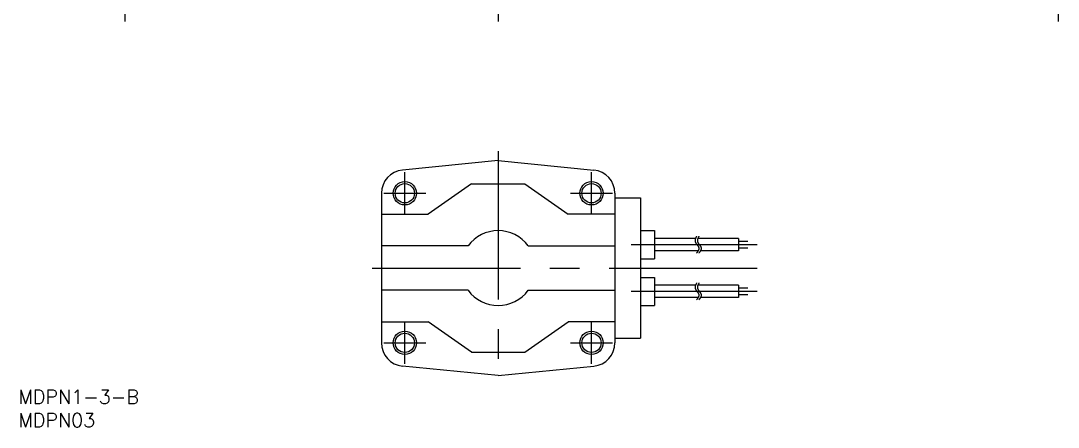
# Model space of a CAD drawing. Extents: x -223 to 23, y -99 to 160.
# Drawn here: x -222.3 to 0, y -99 to -12.1 of the extents above; entities that cross this region are included whole.
import ezdxf

# ---------------------------------------------------------------- set-up
doc = ezdxf.new("R2010")
doc.units = 0
doc.linetypes.add('CENTER', pattern=[50.8, 31.75, -6.35, 6.35, -6.35])
doc.layers.get('0').update_dxf_attribs({"linetype": 'CONTINUOUS'})
doc.layers.add('CENTER', color=1, linetype='CONTINUOUS')
doc.styles.get("Standard").update_dxf_attribs({"font": 'txt.shx', "height": 3, "bigfont": 'bigfont.shx'})

# ---------------------------------------------------------------- blocks, each defined once
blk = doc.blocks.new('*U2')
at = {"color": 7, "linetype": 'CONTINUOUS'}
blk.add_text('MDPN03', height=3, dxfattribs=at).set_placement((-222.8, -99.05))
blk = doc.blocks.new('*U3')
at = {"color": 7, "linetype": 'CONTINUOUS'}
blk.add_text('MDPN1-3-B', height=3, dxfattribs=at).set_placement((-222.8, -94.05))

msp = doc.modelspace()

# ---------------------------------------------------------------- linework, layer by layer
at = {"color": 7, "linetype": 'CONTINUOUS'}
for p, q in [((-120, -42), (-140.49153, -44.0242)), ((-120, -42), (-99.50848, -44.0242)), ((-125.71705, -47), (-135.00001, -53.5)), ((-125.71705, -47), (-114.28295, -47)), ((-114.28295, -47), (-105, -53.5)), ((-145, -49), (-145, -81)), ((-95, -49), (-95, -81)), ((-95, -50), (-89.5, -50)), ((-89.5, -50), (-89.5, -80)), ((-145, -53.5), (-135, -53.5)), ((-95, -53.5), (-105, -53.5)), ((-89.5, -57), (-86.5, -57)), ((-86.5, -57), (-86.5, -63)), ((-77.72684, -58.68504), (-86.49995, -58.68504)), ((-68.5, -58.68504), (-77.22684, -58.68504)), ((-68.5, -58.68504), (-68.5, -61.31504)), ((-68.5, -59.25004), (-66.5, -59.25004)), ((-126.42727, -60.2366), (-145, -60.2366)), ((-113.57273, -60.2366), (-95, -60.2366)), ((-77.17236, -61.31504), (-86.49995, -61.31504)), ((-68.5, -61.31504), (-76.67236, -61.31504)), ((-66.5, -60.75004), (-68.5, -60.75004)), ((-89.5, -63), (-86.5, -63)), ((-89.5, -67), (-86.5, -67)), ((-86.5, -67), (-86.5, -73)), ((-77.72684, -68.68504), (-86.49995, -68.68504)), ((-68.5, -68.68504), (-77.22684, -68.68504)), ((-68.5, -68.68504), (-68.5, -71.31504)), ((-126.42723, -69.7635), (-145, -69.7635)), ((-113.57277, -69.7635), (-95, -69.7635)), ((-68.5, -69.25004), (-66.5, -69.25004)), ((-66.5, -70.75004), (-68.5, -70.75004)), ((-89.5, -73), (-86.5, -73)), ((-77.17236, -71.31504), (-86.49995, -71.31504)), ((-68.5, -71.31504), (-76.67236, -71.31504)), ((-145, -76.5), (-135, -76.5)), ((-125.71706, -83), (-135.00001, -76.5)), ((-114.28295, -83), (-104.99999, -76.5)), ((-95, -76.5), (-105, -76.5)), ((-95, -80), (-89.5, -80)), ((-125.71705, -83), (-114.28295, -83)), ((-120, -88), (-140.49152, -85.9758)), ((-120, -88), (-99.50847, -85.9758))]:
    msp.add_line(p, q, dxfattribs=at)
at = {"color": 3}
for points in [[(-77.5, -58.185, 0), (-77.5102, -58.2057, 0), (-77.5205, -58.2264, 0), (-77.5307, -58.2471, 0), (-77.5409, -58.2678, 0), (-77.5511, -58.2885, 0), (-77.5612, -58.3092, 0), (-77.5713, -58.3298, 0), (-77.5813, -58.3505, 0), (-77.5912, -58.3711, 0), (-77.601, -58.3918, 0), (-77.6108, -58.4124, 0), (-77.6204, -58.433, 0), (-77.6299, -58.4537, 0), (-77.6393, -58.4742, 0), (-77.6486, -58.4948, 0), (-77.6578, -58.5154, 0), (-77.6667, -58.5359, 0), (-77.6756, -58.5565, 0), (-77.6842, -58.577, 0), (-77.6927, -58.5975, 0), (-77.701, -58.6179, 0), (-77.7091, -58.6384, 0), (-77.717, -58.6588, 0), (-77.7247, -58.6792, 0), (-77.7321, -58.6996, 0), (-77.7394, -58.7199, 0), (-77.7464, -58.7403, 0), (-77.7531, -58.7606, 0), (-77.7596, -58.7808, 0), (-77.7657, -58.801, 0), (-77.7717, -58.8212, 0), (-77.7773, -58.8414, 0), (-77.7826, -58.8615, 0), (-77.7876, -58.8816, 0), (-77.7923, -58.9017, 0), (-77.7967, -58.9217, 0), (-77.8008, -58.9417, 0), (-77.8045, -58.9617, 0), (-77.8078, -58.9816, 0), (-77.8108, -59.0014, 0), (-77.8134, -59.0213, 0), (-77.8156, -59.041, 0), (-77.8174, -59.0608, 0), (-77.8189, -59.0805, 0), (-77.8199, -59.1001, 0), (-77.8205, -59.1197, 0), (-77.8206, -59.1393, 0), (-77.8204, -59.1588, 0), (-77.8196, -59.1782, 0), (-77.8185, -59.1976, 0), (-77.8168, -59.217, 0), (-77.8147, -59.2362, 0), (-77.8121, -59.2555, 0), (-77.809, -59.2747, 0), (-77.8054, -59.2938, 0), (-77.8013, -59.3128, 0), (-77.7966, -59.3318, 0), (-77.7915, -59.3508, 0), (-77.7859, -59.3697, 0), (-77.7798, -59.3885, 0), (-77.7732, -59.4073, 0), (-77.7662, -59.426, 0), (-77.7587, -59.4447, 0), (-77.7508, -59.4633, 0), (-77.7425, -59.4819, 0), (-77.7339, -59.5004, 0), (-77.7248, -59.5189, 0), (-77.7154, -59.5374, 0), (-77.7056, -59.5558, 0), (-77.6955, -59.5741, 0), (-77.6851, -59.5924, 0), (-77.6744, -59.6107, 0), (-77.6634, -59.6289, 0), (-77.6521, -59.6471, 0), (-77.6405, -59.6653, 0), (-77.6287, -59.6834, 0), (-77.6166, -59.7015, 0), (-77.6044, -59.7196, 0), (-77.5919, -59.7376, 0), (-77.5792, -59.7557, 0), (-77.5664, -59.7736, 0), (-77.5534, -59.7916, 0), (-77.5402, -59.8095, 0), (-77.5269, -59.8274, 0), (-77.5135, -59.8453, 0), (-77.5, -59.8632, 0), (-77.4864, -59.881, 0), (-77.4727, -59.8989, 0), (-77.4589, -59.9167, 0), (-77.4451, -59.9345, 0), (-77.4313, -59.9522, 0), (-77.4175, -59.97, 0), (-77.4036, -59.9878, 0), (-77.3897, -60.0055, 0), (-77.3759, -60.0232, 0), (-77.3621, -60.041, 0), (-77.3484, -60.0587, 0), (-77.3347, -60.0764, 0), (-77.3211, -60.0941, 0), (-77.3076, -60.1118, 0), (-77.2942, -60.1295, 0), (-77.2809, -60.1473, 0), (-77.2678, -60.165, 0), (-77.2548, -60.1827, 0), (-77.2419, -60.2004, 0), (-77.2293, -60.2181, 0), (-77.2168, -60.2359, 0), (-77.2046, -60.2536, 0), (-77.1926, -60.2713, 0), (-77.1808, -60.2891, 0), (-77.1692, -60.3069, 0), (-77.158, -60.3247, 0), (-77.147, -60.3425, 0), (-77.1363, -60.3603, 0), (-77.1259, -60.3781, 0), (-77.1158, -60.396, 0), (-77.1061, -60.4138, 0), (-77.0967, -60.4317, 0), (-77.0877, -60.4496, 0), (-77.079, -60.4676, 0), (-77.0708, -60.4855, 0), (-77.063, -60.5035, 0), (-77.0555, -60.5216, 0), (-77.0486, -60.5396, 0), (-77.042, -60.5577, 0), (-77.036, -60.5758, 0), (-77.0304, -60.5939, 0), (-77.0253, -60.6121, 0), (-77.0207, -60.6303, 0), (-77.0167, -60.6486, 0), (-77.0131, -60.6669, 0), (-77.0102, -60.6852, 0), (-77.0077, -60.7036, 0), (-77.0059, -60.722, 0), (-77.0045, -60.7404, 0), (-77.0037, -60.7589, 0), (-77.0035, -60.7775, 0), (-77.0037, -60.796, 0), (-77.0044, -60.8146, 0), (-77.0057, -60.8333, 0), (-77.0074, -60.8519, 0), (-77.0096, -60.8706, 0), (-77.0122, -60.8894, 0), (-77.0153, -60.9081, 0), (-77.0189, -60.927, 0), (-77.0229, -60.9458, 0), (-77.0273, -60.9647, 0), (-77.0321, -60.9836, 0), (-77.0374, -61.0025, 0), (-77.043, -61.0214, 0), (-77.049, -61.0404, 0), (-77.0554, -61.0594, 0), (-77.0622, -61.0785, 0), (-77.0694, -61.0975, 0), (-77.0768, -61.1166, 0), (-77.0847, -61.1357, 0), (-77.0928, -61.1549, 0), (-77.1013, -61.174, 0), (-77.1101, -61.1932, 0), (-77.1192, -61.2124, 0), (-77.1286, -61.2317, 0), (-77.1383, -61.2509, 0), (-77.1482, -61.2702, 0), (-77.1584, -61.2895, 0), (-77.1689, -61.3088, 0), (-77.1796, -61.3281, 0), (-77.1906, -61.3474, 0), (-77.2018, -61.3668, 0), (-77.2132, -61.3862, 0), (-77.2248, -61.4056, 0), (-77.2366, -61.425, 0), (-77.2486, -61.4444, 0), (-77.2608, -61.4638, 0), (-77.2731, -61.4833, 0), (-77.2856, -61.5027, 0), (-77.2983, -61.5222, 0), (-77.3111, -61.5417, 0), (-77.324, -61.5612, 0), (-77.3371, -61.5806, 0), (-77.3503, -61.6002, 0), (-77.3635, -61.6197, 0), (-77.3769, -61.6392, 0), (-77.3904, -61.6587, 0), (-77.4039, -61.6782, 0), (-77.4175, -61.6978, 0), (-77.4312, -61.7173, 0), (-77.4449, -61.7369, 0), (-77.4586, -61.7564, 0), (-77.4724, -61.7759, 0), (-77.4862, -61.7955, 0), (-77.5, -61.815, 0)], [(-77, -58.185, 0), (-77.0102, -58.2057, 0), (-77.0205, -58.2264, 0), (-77.0307, -58.2471, 0), (-77.0409, -58.2678, 0), (-77.0511, -58.2885, 0), (-77.0612, -58.3092, 0), (-77.0713, -58.3298, 0), (-77.0813, -58.3505, 0), (-77.0912, -58.3711, 0), (-77.101, -58.3918, 0), (-77.1108, -58.4124, 0), (-77.1204, -58.433, 0), (-77.1299, -58.4537, 0), (-77.1393, -58.4742, 0), (-77.1486, -58.4948, 0), (-77.1578, -58.5154, 0), (-77.1667, -58.5359, 0), (-77.1756, -58.5565, 0), (-77.1842, -58.577, 0), (-77.1927, -58.5975, 0), (-77.201, -58.6179, 0), (-77.2091, -58.6384, 0), (-77.217, -58.6588, 0), (-77.2247, -58.6792, 0), (-77.2321, -58.6996, 0), (-77.2394, -58.7199, 0), (-77.2464, -58.7403, 0), (-77.2531, -58.7606, 0), (-77.2596, -58.7808, 0), (-77.2657, -58.801, 0), (-77.2717, -58.8212, 0), (-77.2773, -58.8414, 0), (-77.2826, -58.8615, 0), (-77.2876, -58.8816, 0), (-77.2923, -58.9017, 0), (-77.2967, -58.9217, 0), (-77.3008, -58.9417, 0), (-77.3045, -58.9617, 0), (-77.3078, -58.9816, 0), (-77.3108, -59.0014, 0), (-77.3134, -59.0213, 0), (-77.3156, -59.041, 0), (-77.3174, -59.0608, 0), (-77.3189, -59.0805, 0), (-77.3199, -59.1001, 0), (-77.3205, -59.1197, 0), (-77.3206, -59.1393, 0), (-77.3204, -59.1588, 0), (-77.3196, -59.1782, 0), (-77.3185, -59.1976, 0), (-77.3168, -59.217, 0), (-77.3147, -59.2362, 0), (-77.3121, -59.2555, 0), (-77.309, -59.2747, 0), (-77.3054, -59.2938, 0), (-77.3013, -59.3128, 0), (-77.2966, -59.3318, 0), (-77.2915, -59.3508, 0), (-77.2859, -59.3697, 0), (-77.2798, -59.3885, 0), (-77.2732, -59.4073, 0), (-77.2662, -59.426, 0), (-77.2587, -59.4447, 0), (-77.2508, -59.4633, 0), (-77.2425, -59.4819, 0), (-77.2339, -59.5004, 0), (-77.2248, -59.5189, 0), (-77.2154, -59.5374, 0), (-77.2056, -59.5558, 0), (-77.1955, -59.5741, 0), (-77.1851, -59.5924, 0), (-77.1744, -59.6107, 0), (-77.1634, -59.6289, 0), (-77.1521, -59.6471, 0), (-77.1405, -59.6653, 0), (-77.1287, -59.6834, 0), (-77.1166, -59.7015, 0), (-77.1044, -59.7196, 0), (-77.0919, -59.7376, 0), (-77.0792, -59.7557, 0), (-77.0664, -59.7736, 0), (-77.0534, -59.7916, 0), (-77.0402, -59.8095, 0), (-77.0269, -59.8274, 0), (-77.0135, -59.8453, 0), (-77, -59.8632, 0), (-76.9864, -59.881, 0), (-76.9727, -59.8989, 0), (-76.9589, -59.9167, 0), (-76.9451, -59.9345, 0), (-76.9313, -59.9522, 0), (-76.9175, -59.97, 0), (-76.9036, -59.9878, 0), (-76.8897, -60.0055, 0), (-76.8759, -60.0232, 0), (-76.8621, -60.041, 0), (-76.8484, -60.0587, 0), (-76.8347, -60.0764, 0), (-76.8211, -60.0941, 0), (-76.8076, -60.1118, 0), (-76.7942, -60.1295, 0), (-76.7809, -60.1473, 0), (-76.7678, -60.165, 0), (-76.7548, -60.1827, 0), (-76.7419, -60.2004, 0), (-76.7293, -60.2181, 0), (-76.7168, -60.2359, 0), (-76.7046, -60.2536, 0), (-76.6926, -60.2713, 0), (-76.6808, -60.2891, 0), (-76.6692, -60.3069, 0), (-76.658, -60.3247, 0), (-76.647, -60.3425, 0), (-76.6363, -60.3603, 0), (-76.6259, -60.3781, 0), (-76.6158, -60.396, 0), (-76.6061, -60.4138, 0), (-76.5967, -60.4317, 0), (-76.5877, -60.4496, 0), (-76.579, -60.4676, 0), (-76.5708, -60.4855, 0), (-76.563, -60.5035, 0), (-76.5555, -60.5216, 0), (-76.5486, -60.5396, 0), (-76.542, -60.5577, 0), (-76.536, -60.5758, 0), (-76.5304, -60.5939, 0), (-76.5253, -60.6121, 0), (-76.5207, -60.6303, 0), (-76.5167, -60.6486, 0), (-76.5131, -60.6669, 0), (-76.5102, -60.6852, 0), (-76.5077, -60.7036, 0), (-76.5059, -60.722, 0), (-76.5045, -60.7404, 0), (-76.5037, -60.7589, 0), (-76.5035, -60.7775, 0), (-76.5037, -60.796, 0), (-76.5044, -60.8146, 0), (-76.5057, -60.8333, 0), (-76.5074, -60.8519, 0), (-76.5096, -60.8706, 0), (-76.5122, -60.8894, 0), (-76.5153, -60.9081, 0), (-76.5189, -60.927, 0), (-76.5229, -60.9458, 0), (-76.5273, -60.9647, 0), (-76.5321, -60.9836, 0), (-76.5374, -61.0025, 0), (-76.543, -61.0214, 0), (-76.549, -61.0404, 0), (-76.5554, -61.0594, 0), (-76.5622, -61.0785, 0), (-76.5694, -61.0975, 0), (-76.5768, -61.1166, 0), (-76.5847, -61.1357, 0), (-76.5928, -61.1549, 0), (-76.6013, -61.174, 0), (-76.6101, -61.1932, 0), (-76.6192, -61.2124, 0), (-76.6286, -61.2317, 0), (-76.6383, -61.2509, 0), (-76.6482, -61.2702, 0), (-76.6584, -61.2895, 0), (-76.6689, -61.3088, 0), (-76.6796, -61.3281, 0), (-76.6906, -61.3474, 0), (-76.7018, -61.3668, 0), (-76.7132, -61.3862, 0), (-76.7248, -61.4056, 0), (-76.7366, -61.425, 0), (-76.7486, -61.4444, 0), (-76.7608, -61.4638, 0), (-76.7731, -61.4833, 0), (-76.7856, -61.5027, 0), (-76.7983, -61.5222, 0), (-76.8111, -61.5417, 0), (-76.824, -61.5612, 0), (-76.8371, -61.5806, 0), (-76.8503, -61.6002, 0), (-76.8635, -61.6197, 0), (-76.8769, -61.6392, 0), (-76.8904, -61.6587, 0), (-76.9039, -61.6782, 0), (-76.9175, -61.6978, 0), (-76.9312, -61.7173, 0), (-76.9449, -61.7369, 0), (-76.9586, -61.7564, 0), (-76.9724, -61.7759, 0), (-76.9862, -61.7955, 0), (-77, -61.815, 0)], [(-77.5, -68.185, 0), (-77.5102, -68.2057, 0), (-77.5205, -68.2264, 0), (-77.5307, -68.2471, 0), (-77.5409, -68.2678, 0), (-77.5511, -68.2885, 0), (-77.5612, -68.3092, 0), (-77.5713, -68.3298, 0), (-77.5813, -68.3505, 0), (-77.5912, -68.3711, 0), (-77.601, -68.3918, 0), (-77.6108, -68.4124, 0), (-77.6204, -68.433, 0), (-77.6299, -68.4537, 0), (-77.6393, -68.4742, 0), (-77.6486, -68.4948, 0), (-77.6578, -68.5154, 0), (-77.6667, -68.5359, 0), (-77.6756, -68.5565, 0), (-77.6842, -68.577, 0), (-77.6927, -68.5975, 0), (-77.701, -68.6179, 0), (-77.7091, -68.6384, 0), (-77.717, -68.6588, 0), (-77.7247, -68.6792, 0), (-77.7321, -68.6996, 0), (-77.7394, -68.7199, 0), (-77.7464, -68.7403, 0), (-77.7531, -68.7606, 0), (-77.7596, -68.7808, 0), (-77.7657, -68.801, 0), (-77.7717, -68.8212, 0), (-77.7773, -68.8414, 0), (-77.7826, -68.8615, 0), (-77.7876, -68.8816, 0), (-77.7923, -68.9017, 0), (-77.7967, -68.9217, 0), (-77.8008, -68.9417, 0), (-77.8045, -68.9617, 0), (-77.8078, -68.9816, 0), (-77.8108, -69.0014, 0), (-77.8134, -69.0213, 0), (-77.8156, -69.041, 0), (-77.8174, -69.0608, 0), (-77.8189, -69.0805, 0), (-77.8199, -69.1001, 0), (-77.8205, -69.1197, 0), (-77.8206, -69.1393, 0), (-77.8204, -69.1588, 0), (-77.8196, -69.1782, 0), (-77.8185, -69.1976, 0), (-77.8168, -69.217, 0), (-77.8147, -69.2362, 0), (-77.8121, -69.2555, 0), (-77.809, -69.2747, 0), (-77.8054, -69.2938, 0), (-77.8013, -69.3128, 0), (-77.7966, -69.3318, 0), (-77.7915, -69.3508, 0), (-77.7859, -69.3697, 0), (-77.7798, -69.3885, 0), (-77.7732, -69.4073, 0), (-77.7662, -69.426, 0), (-77.7587, -69.4447, 0), (-77.7508, -69.4633, 0), (-77.7425, -69.4819, 0), (-77.7339, -69.5004, 0), (-77.7248, -69.5189, 0), (-77.7154, -69.5374, 0), (-77.7056, -69.5558, 0), (-77.6955, -69.5741, 0), (-77.6851, -69.5924, 0), (-77.6744, -69.6107, 0), (-77.6634, -69.6289, 0), (-77.6521, -69.6471, 0), (-77.6405, -69.6653, 0), (-77.6287, -69.6834, 0), (-77.6166, -69.7015, 0), (-77.6044, -69.7196, 0), (-77.5919, -69.7376, 0), (-77.5792, -69.7557, 0), (-77.5664, -69.7736, 0), (-77.5534, -69.7916, 0), (-77.5402, -69.8095, 0), (-77.5269, -69.8274, 0), (-77.5135, -69.8453, 0), (-77.5, -69.8632, 0), (-77.4864, -69.881, 0), (-77.4727, -69.8989, 0), (-77.4589, -69.9167, 0), (-77.4451, -69.9345, 0), (-77.4313, -69.9522, 0), (-77.4175, -69.97, 0), (-77.4036, -69.9878, 0), (-77.3897, -70.0055, 0), (-77.3759, -70.0232, 0), (-77.3621, -70.041, 0), (-77.3484, -70.0587, 0), (-77.3347, -70.0764, 0), (-77.3211, -70.0941, 0), (-77.3076, -70.1118, 0), (-77.2942, -70.1295, 0), (-77.2809, -70.1473, 0), (-77.2678, -70.165, 0), (-77.2548, -70.1827, 0), (-77.2419, -70.2004, 0), (-77.2293, -70.2181, 0), (-77.2168, -70.2359, 0), (-77.2046, -70.2536, 0), (-77.1926, -70.2713, 0), (-77.1808, -70.2891, 0), (-77.1692, -70.3069, 0), (-77.158, -70.3247, 0), (-77.147, -70.3425, 0), (-77.1363, -70.3603, 0), (-77.1259, -70.3781, 0), (-77.1158, -70.396, 0), (-77.1061, -70.4138, 0), (-77.0967, -70.4317, 0), (-77.0877, -70.4496, 0), (-77.079, -70.4676, 0), (-77.0708, -70.4855, 0), (-77.063, -70.5035, 0), (-77.0555, -70.5216, 0), (-77.0486, -70.5396, 0), (-77.042, -70.5577, 0), (-77.036, -70.5758, 0), (-77.0304, -70.5939, 0), (-77.0253, -70.6121, 0), (-77.0207, -70.6303, 0), (-77.0167, -70.6486, 0), (-77.0131, -70.6669, 0), (-77.0102, -70.6852, 0), (-77.0077, -70.7036, 0), (-77.0059, -70.722, 0), (-77.0045, -70.7404, 0), (-77.0037, -70.7589, 0), (-77.0035, -70.7775, 0), (-77.0037, -70.796, 0), (-77.0044, -70.8146, 0), (-77.0057, -70.8333, 0), (-77.0074, -70.8519, 0), (-77.0096, -70.8706, 0), (-77.0122, -70.8894, 0), (-77.0153, -70.9081, 0), (-77.0189, -70.927, 0), (-77.0229, -70.9458, 0), (-77.0273, -70.9647, 0), (-77.0321, -70.9836, 0), (-77.0374, -71.0025, 0), (-77.043, -71.0214, 0), (-77.049, -71.0404, 0), (-77.0554, -71.0594, 0), (-77.0622, -71.0785, 0), (-77.0694, -71.0975, 0), (-77.0768, -71.1166, 0), (-77.0847, -71.1357, 0), (-77.0928, -71.1549, 0), (-77.1013, -71.174, 0), (-77.1101, -71.1932, 0), (-77.1192, -71.2124, 0), (-77.1286, -71.2317, 0), (-77.1383, -71.2509, 0), (-77.1482, -71.2702, 0), (-77.1584, -71.2895, 0), (-77.1689, -71.3088, 0), (-77.1796, -71.3281, 0), (-77.1906, -71.3474, 0), (-77.2018, -71.3668, 0), (-77.2132, -71.3862, 0), (-77.2248, -71.4056, 0), (-77.2366, -71.425, 0), (-77.2486, -71.4444, 0), (-77.2608, -71.4638, 0), (-77.2731, -71.4833, 0), (-77.2856, -71.5027, 0), (-77.2983, -71.5222, 0), (-77.3111, -71.5417, 0), (-77.324, -71.5612, 0), (-77.3371, -71.5806, 0), (-77.3503, -71.6002, 0), (-77.3635, -71.6197, 0), (-77.3769, -71.6392, 0), (-77.3904, -71.6587, 0), (-77.4039, -71.6782, 0), (-77.4175, -71.6978, 0), (-77.4312, -71.7173, 0), (-77.4449, -71.7369, 0), (-77.4586, -71.7564, 0), (-77.4724, -71.7759, 0), (-77.4862, -71.7955, 0), (-77.5, -71.815, 0)], [(-77, -68.185, 0), (-77.0102, -68.2057, 0), (-77.0205, -68.2264, 0), (-77.0307, -68.2471, 0), (-77.0409, -68.2678, 0), (-77.0511, -68.2885, 0), (-77.0612, -68.3092, 0), (-77.0713, -68.3298, 0), (-77.0813, -68.3505, 0), (-77.0912, -68.3711, 0), (-77.101, -68.3918, 0), (-77.1108, -68.4124, 0), (-77.1204, -68.433, 0), (-77.1299, -68.4537, 0), (-77.1393, -68.4742, 0), (-77.1486, -68.4948, 0), (-77.1578, -68.5154, 0), (-77.1667, -68.5359, 0), (-77.1756, -68.5565, 0), (-77.1842, -68.577, 0), (-77.1927, -68.5975, 0), (-77.201, -68.6179, 0), (-77.2091, -68.6384, 0), (-77.217, -68.6588, 0), (-77.2247, -68.6792, 0), (-77.2321, -68.6996, 0), (-77.2394, -68.7199, 0), (-77.2464, -68.7403, 0), (-77.2531, -68.7606, 0), (-77.2596, -68.7808, 0), (-77.2657, -68.801, 0), (-77.2717, -68.8212, 0), (-77.2773, -68.8414, 0), (-77.2826, -68.8615, 0), (-77.2876, -68.8816, 0), (-77.2923, -68.9017, 0), (-77.2967, -68.9217, 0), (-77.3008, -68.9417, 0), (-77.3045, -68.9617, 0), (-77.3078, -68.9816, 0), (-77.3108, -69.0014, 0), (-77.3134, -69.0213, 0), (-77.3156, -69.041, 0), (-77.3174, -69.0608, 0), (-77.3189, -69.0805, 0), (-77.3199, -69.1001, 0), (-77.3205, -69.1197, 0), (-77.3206, -69.1393, 0), (-77.3204, -69.1588, 0), (-77.3196, -69.1782, 0), (-77.3185, -69.1976, 0), (-77.3168, -69.217, 0), (-77.3147, -69.2362, 0), (-77.3121, -69.2555, 0), (-77.309, -69.2747, 0), (-77.3054, -69.2938, 0), (-77.3013, -69.3128, 0), (-77.2966, -69.3318, 0), (-77.2915, -69.3508, 0), (-77.2859, -69.3697, 0), (-77.2798, -69.3885, 0), (-77.2732, -69.4073, 0), (-77.2662, -69.426, 0), (-77.2587, -69.4447, 0), (-77.2508, -69.4633, 0), (-77.2425, -69.4819, 0), (-77.2339, -69.5004, 0), (-77.2248, -69.5189, 0), (-77.2154, -69.5374, 0), (-77.2056, -69.5558, 0), (-77.1955, -69.5741, 0), (-77.1851, -69.5924, 0), (-77.1744, -69.6107, 0), (-77.1634, -69.6289, 0), (-77.1521, -69.6471, 0), (-77.1405, -69.6653, 0), (-77.1287, -69.6834, 0), (-77.1166, -69.7015, 0), (-77.1044, -69.7196, 0), (-77.0919, -69.7376, 0), (-77.0792, -69.7557, 0), (-77.0664, -69.7736, 0), (-77.0534, -69.7916, 0), (-77.0402, -69.8095, 0), (-77.0269, -69.8274, 0), (-77.0135, -69.8453, 0), (-77, -69.8632, 0), (-76.9864, -69.881, 0), (-76.9727, -69.8989, 0), (-76.9589, -69.9167, 0), (-76.9451, -69.9345, 0), (-76.9313, -69.9522, 0), (-76.9175, -69.97, 0), (-76.9036, -69.9878, 0), (-76.8897, -70.0055, 0), (-76.8759, -70.0232, 0), (-76.8621, -70.041, 0), (-76.8484, -70.0587, 0), (-76.8347, -70.0764, 0), (-76.8211, -70.0941, 0), (-76.8076, -70.1118, 0), (-76.7942, -70.1295, 0), (-76.7809, -70.1473, 0), (-76.7678, -70.165, 0), (-76.7548, -70.1827, 0), (-76.7419, -70.2004, 0), (-76.7293, -70.2181, 0), (-76.7168, -70.2359, 0), (-76.7046, -70.2536, 0), (-76.6926, -70.2713, 0), (-76.6808, -70.2891, 0), (-76.6692, -70.3069, 0), (-76.658, -70.3247, 0), (-76.647, -70.3425, 0), (-76.6363, -70.3603, 0), (-76.6259, -70.3781, 0), (-76.6158, -70.396, 0), (-76.6061, -70.4138, 0), (-76.5967, -70.4317, 0), (-76.5877, -70.4496, 0), (-76.579, -70.4676, 0), (-76.5708, -70.4855, 0), (-76.563, -70.5035, 0), (-76.5555, -70.5216, 0), (-76.5486, -70.5396, 0), (-76.542, -70.5577, 0), (-76.536, -70.5758, 0), (-76.5304, -70.5939, 0), (-76.5253, -70.6121, 0), (-76.5207, -70.6303, 0), (-76.5167, -70.6486, 0), (-76.5131, -70.6669, 0), (-76.5102, -70.6852, 0), (-76.5077, -70.7036, 0), (-76.5059, -70.722, 0), (-76.5045, -70.7404, 0), (-76.5037, -70.7589, 0), (-76.5035, -70.7775, 0), (-76.5037, -70.796, 0), (-76.5044, -70.8146, 0), (-76.5057, -70.8333, 0), (-76.5074, -70.8519, 0), (-76.5096, -70.8706, 0), (-76.5122, -70.8894, 0), (-76.5153, -70.9081, 0), (-76.5189, -70.927, 0), (-76.5229, -70.9458, 0), (-76.5273, -70.9647, 0), (-76.5321, -70.9836, 0), (-76.5374, -71.0025, 0), (-76.543, -71.0214, 0), (-76.549, -71.0404, 0), (-76.5554, -71.0594, 0), (-76.5622, -71.0785, 0), (-76.5694, -71.0975, 0), (-76.5768, -71.1166, 0), (-76.5847, -71.1357, 0), (-76.5928, -71.1549, 0), (-76.6013, -71.174, 0), (-76.6101, -71.1932, 0), (-76.6192, -71.2124, 0), (-76.6286, -71.2317, 0), (-76.6383, -71.2509, 0), (-76.6482, -71.2702, 0), (-76.6584, -71.2895, 0), (-76.6689, -71.3088, 0), (-76.6796, -71.3281, 0), (-76.6906, -71.3474, 0), (-76.7018, -71.3668, 0), (-76.7132, -71.3862, 0), (-76.7248, -71.4056, 0), (-76.7366, -71.425, 0), (-76.7486, -71.4444, 0), (-76.7608, -71.4638, 0), (-76.7731, -71.4833, 0), (-76.7856, -71.5027, 0), (-76.7983, -71.5222, 0), (-76.8111, -71.5417, 0), (-76.824, -71.5612, 0), (-76.8371, -71.5806, 0), (-76.8503, -71.6002, 0), (-76.8635, -71.6197, 0), (-76.8769, -71.6392, 0), (-76.8904, -71.6587, 0), (-76.9039, -71.6782, 0), (-76.9175, -71.6978, 0), (-76.9312, -71.7173, 0), (-76.9449, -71.7369, 0), (-76.9586, -71.7564, 0), (-76.9724, -71.7759, 0), (-76.9862, -71.7955, 0), (-77, -71.815, 0)]]:
    msp.add_polyline3d(points, dxfattribs=at)
at = {"color": 3, "linetype": 'CONTINUOUS'}
for centre in [(-140, -49), (-100, -49), (-140, -81), (-100, -81)]:
    msp.add_circle(centre, 2.5, dxfattribs=at)
at = {"color": 7, "linetype": 'CONTINUOUS'}
for centre in [(-140, -49), (-100, -49), (-140, -81), (-100, -81)]:
    msp.add_circle(centre, 2.067, dxfattribs=at)
for centre, radius, start, end in [((-140, -49), 5, 95.64156, 180), ((-100, -49), 5, 0, 84.35839), ((-120, -65), 8, 36.54318, 143.4568), ((-120, -65), 8, 216.5431, 323.4568), ((-140, -81), 5, 180, 264.3583), ((-100, -81), 5, 275.6415, 0)]:
    msp.add_arc(centre, radius, start, end, dxfattribs=at)
at = {"layer": 'CENTER', "color": 1, "linetype": 'CENTER'}
for p, q in [((-200, 83), (-200, -13.5)), ((-120, 83), (-120, -13.5)), ((0, 83), (0, -13.5)), ((-120, -40), (-120, -90)), ((-140, -53.5), (-140, -44.5)), ((-100, -53.5), (-100, -44.5)), ((-144.5, -49), (-135.5, -49)), ((-104.5, -49), (-95.5, -49)), ((-64.5, -60.00004), (-91.5, -60.00004)), ((-147, -65.00004), (-64.5, -65.00004)), ((-64.5, -70.00004), (-91.5, -70.00004)), ((-140, -85.5), (-140, -76.5)), ((-100, -85.5), (-100, -76.5)), ((-144.5, -81), (-135.5, -81)), ((-104.5, -81), (-95.5, -81))]:
    msp.add_line(p, q, dxfattribs=at)

# ---------------------------------------------------------------- block references
at = {"color": 7, "linetype": 'CONTINUOUS'}
for name in ['*U3', '*U2']:
    msp.add_blockref(name, (0, 0), dxfattribs=at)

doc.saveas('drawing.dxf')
